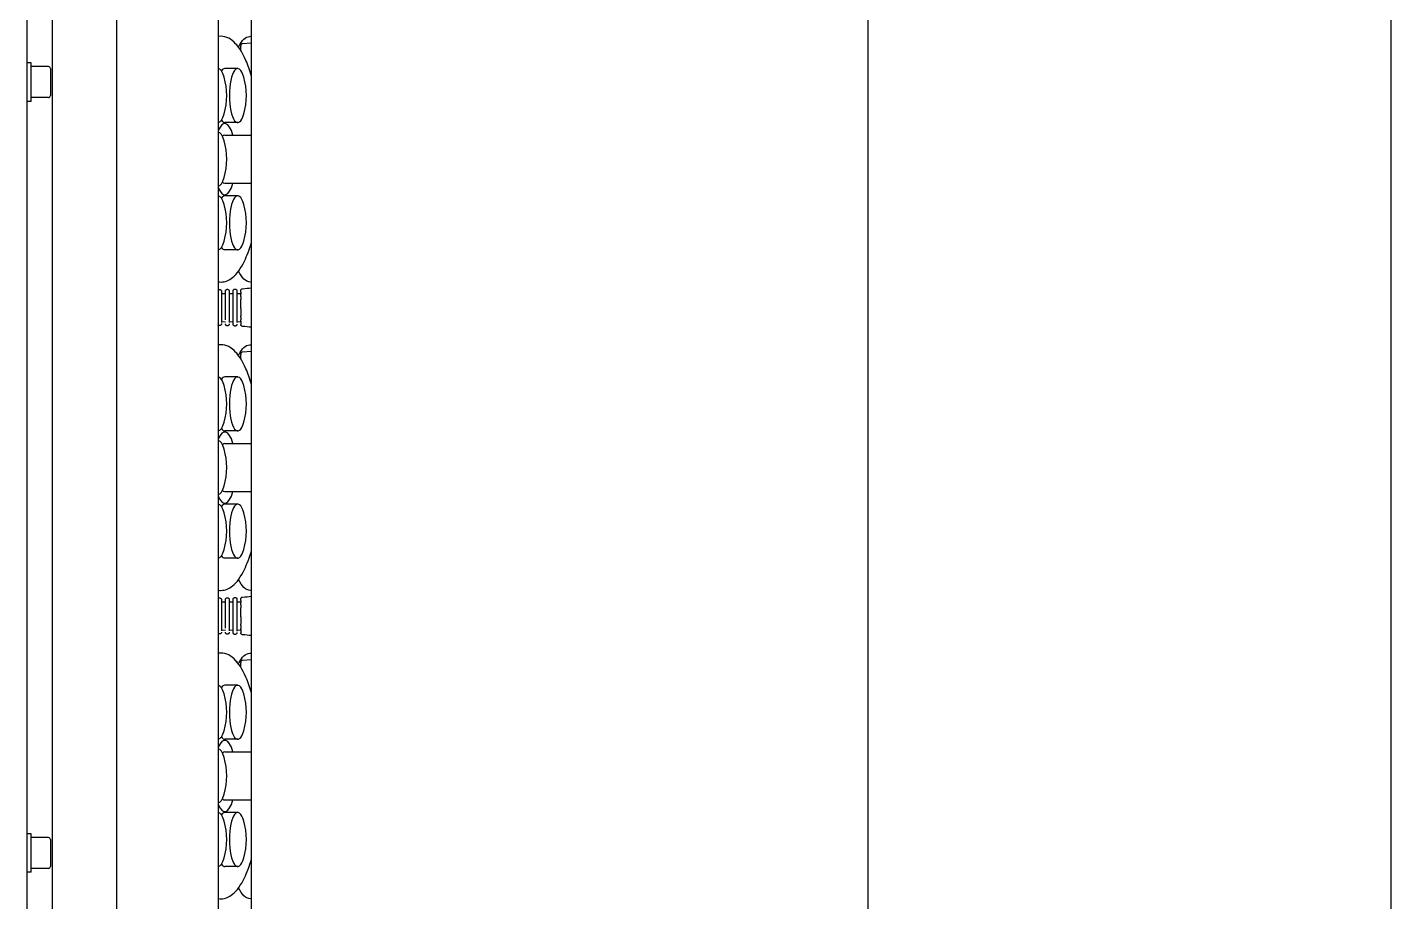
# Model space of a CAD drawing. Extents: x -3873 to 164127, y 7129 to 96529.
# Drawn here: x 54400 to 55108, y 43675 to 44128 of the extents above; entities that cross this region are included whole.
import ezdxf

# ---------------------------------------------------------------- set-up
doc = ezdxf.new("R2010")
doc.units = 0
doc.layers.add('KROMEKA', color=1, linetype='CONTINUOUS')
doc.layers.add('LAYOUT Kromeka', color=1, linetype='CONTINUOUS', lineweight=5)

# ---------------------------------------------------------------- blocks, each defined once
blk = doc.blocks.new('KD21-ara_yolma-64')
at = {"layer": 'KROMEKA', "color": 0}
for p, q in [((1378, -46.5), (2305.93, -46.5)), ((1670.5, -48.5), (1670.5, -46.5)), ((1670.5, -48.5), (1690.5, -48.5)), ((1672.5, -57.5), (1672.5, -48.5)), ((1688.5, -57.5), (1688.5, -48.5)), ((1690.5, -48.5), (1690.5, -46.5)), ((2070.5, -48.5), (2070.5, -46.5)), ((2070.5, -48.5), (2090.5, -48.5)), ((2072.5, -57.5), (2072.5, -48.5)), ((2088.5, -57.5), (2088.5, -48.5)), ((2090.5, -48.5), (2090.5, -46.5)), ((605.5, -59.51), (3955.5, -59.51)), ((1687.5, -58.5), (1673.5, -58.5)), ((2087.5, -58.5), (2073.5, -58.5)), ((1411, -92.91), (2263, -92.91)), ((3955.5, -145.61), (1370, -145.61)), ((1796, -147.33), (1795.76, -147.33)), ((1811.84, -147.33), (1796, -147.33)), ((1796.26, -147.33), (1796.16, -149.33)), ((1810.74, -147.33), (1810.84, -149.33)), ((1811.84, -147.33), (1811.84, -147.33)), ((1956, -147.33), (1955.76, -147.33)), ((1971.84, -147.33), (1956, -147.33)), ((1956.26, -147.33), (1956.16, -149.33)), ((1970.74, -147.33), (1970.84, -149.33)), ((1971.84, -147.33), (1971.84, -147.33)), ((1673.5, -155.7), (1673.5, -149.01)), ((1701.5, -155.7), (1701.5, -149.01)), ((1708, -149.01), (1708, -162.88)), ((1733, -149.01), (1733, -162.88)), ((1739.5, -155.7), (1739.5, -149.01)), ((1767.5, -155.7), (1767.5, -149.01)), ((1793.89, -154.3), (1793.89, -154.3)), ((1794.02, -150.3), (1794.02, -150.3)), ((1794.89, -153.33), (1797.13, -153.33)), ((1795.94, -155.33), (1795.68, -155.33)), ((1795.94, -151.33), (1795.72, -151.33)), ((1811.98, -151.33), (1795.94, -151.33)), ((1812.11, -155.33), (1795.94, -155.33)), ((1796.26, -151.33), (1796.16, -153.33)), ((1796.26, -155.33), (1796.16, -157.33)), ((1797.13, -153.33), (1812.11, -153.33)), ((1797.21, -149.33), (1811.98, -149.33)), ((1810.74, -151.33), (1810.84, -153.33)), ((1810.74, -155.33), (1810.84, -157.33)), ((1811.98, -151.33), (1811.98, -151.33)), ((1833.5, -155.7), (1833.5, -149.01)), ((1861.5, -155.7), (1861.5, -149.01)), ((1868, -149.01), (1868, -162.88)), ((1893, -149.01), (1893, -162.88)), ((1899.5, -155.7), (1899.5, -149.01)), ((1927.5, -155.7), (1927.5, -149.01)), ((1953.89, -154.3), (1953.89, -154.3)), ((1954.02, -150.3), (1954.02, -150.3)), ((1954.89, -153.33), (1957.13, -153.33)), ((1955.94, -155.33), (1955.68, -155.33)), ((1955.94, -151.33), (1955.72, -151.33)), ((1971.98, -151.33), (1955.94, -151.33)), ((1972.11, -155.33), (1955.94, -155.33)), ((1956.26, -151.33), (1956.16, -153.33)), ((1956.26, -155.33), (1956.16, -157.33)), ((1957.13, -153.33), (1972.11, -153.33)), ((1957.21, -149.33), (1971.98, -149.33)), ((1970.74, -151.33), (1970.84, -153.33)), ((1970.74, -155.33), (1970.84, -157.33)), ((1971.98, -151.33), (1971.98, -151.33)), ((1993.5, -155.7), (1993.5, -149.01)), ((2021.5, -155.7), (2021.5, -149.01)), ((2028, -149.01), (2028, -162.88)), ((2053, -149.01), (2053, -162.88)), ((2059.5, -155.7), (2059.5, -149.01)), ((2087.5, -155.7), (2087.5, -149.01)), ((1776.8, -157.33), (1777.44, -157.33)), ((1777.44, -157.33), (1778.42, -157.33)), ((1777.81, -156.68), (1777.84, -157.33)), ((1778.42, -157.33), (1779.11, -157.33)), ((1779.53, -157.33), (1779.11, -157.33)), ((1779.53, -157.33), (1779.58, -157.33)), ((1780.57, -158.25), (1780.93, -162.88)), ((1794.71, -157.33), (1794.8, -157.33)), ((1795.32, -157.33), (1794.8, -157.33)), ((1796.43, -157.33), (1795.32, -157.33)), ((1796.43, -157.33), (1797.06, -157.33)), ((1798.48, -157.33), (1797.06, -157.33)), ((1798.48, -157.33), (1799.2, -157.33)), ((1801.09, -157.33), (1799.2, -157.33)), ((1802.97, -157.33), (1801.09, -157.33)), ((1802.97, -157.33), (1804.53, -157.33)), ((1804.53, -157.33), (1806.16, -157.33)), ((1806.16, -157.33), (1807.68, -157.33)), ((1809.26, -157.33), (1807.68, -157.33)), ((1809.26, -157.33), (1810.51, -157.33)), ((1811.5, -157.33), (1810.51, -157.33)), ((1811.5, -157.33), (1812.05, -157.33)), ((1812.05, -157.33), (1812.28, -157.33)), ((1812.28, -157.33), (1812.29, -157.33)), ((1936.8, -157.33), (1937.44, -157.33)), ((1937.44, -157.33), (1938.42, -157.33)), ((1937.81, -156.68), (1937.84, -157.33)), ((1938.42, -157.33), (1939.11, -157.33)), ((1939.53, -157.33), (1939.11, -157.33)), ((1939.53, -157.33), (1939.58, -157.33)), ((1940.57, -158.25), (1940.93, -162.88)), ((1954.71, -157.33), (1954.8, -157.33)), ((1955.32, -157.33), (1954.8, -157.33)), ((1956.43, -157.33), (1955.32, -157.33)), ((1956.43, -157.33), (1957.06, -157.33)), ((1958.48, -157.33), (1957.06, -157.33)), ((1958.48, -157.33), (1959.2, -157.33)), ((1961.09, -157.33), (1959.2, -157.33)), ((1962.97, -157.33), (1961.09, -157.33)), ((1962.97, -157.33), (1964.53, -157.33)), ((1964.53, -157.33), (1966.16, -157.33)), ((1966.16, -157.33), (1967.68, -157.33)), ((1969.26, -157.33), (1967.68, -157.33)), ((1969.26, -157.33), (1970.51, -157.33)), ((1971.5, -157.33), (1970.51, -157.33)), ((1971.5, -157.33), (1972.05, -157.33)), ((1972.05, -157.33), (1972.28, -157.33)), ((1972.28, -157.33), (1972.29, -157.33)), ((2096.8, -157.33), (2097.44, -157.33)), ((2097.44, -157.33), (2098.42, -157.33)), ((2097.81, -156.68), (2097.84, -157.33)), ((2098.42, -157.33), (2099.11, -157.33)), ((2099.53, -157.33), (2099.11, -157.33)), ((2099.53, -157.33), (2099.58, -157.33)), ((2100.57, -158.25), (2100.93, -162.88)), ((1354, -162.88), (2268.17, -162.88)), ((497.5, -482.83), (2125, -482.83)), ((2273.5, -754.1), (349, -754.1))]:
    blk.add_line(p, q, dxfattribs=at)
for centre, radius, start, end in [((1673.5, -57.5), 1, 180, 270), ((1687.5, -57.5), 1, 270, 0), ((2073.5, -57.5), 1, 180, 270), ((2087.5, -57.5), 1, 270, 0), ((1687.5, -115.51), 34.5, 253.94523, 286.05477), ((1720.5, -115.51), 34.5, 253.94523, 286.05477), ((1753.5, -115.51), 34.5, 253.94523, 286.05477), ((1847.5, -115.51), 34.5, 253.94523, 286.05477), ((1880.5, -115.51), 34.5, 253.94523, 286.05477), ((1913.5, -115.51), 34.5, 253.94523, 286.05477), ((2007.5, -115.51), 34.5, 253.94523, 286.05477), ((2040.5, -115.51), 34.5, 253.94523, 286.05477), ((2073.5, -115.51), 34.5, 253.94523, 286.05477), ((1687.5, -125.71), 34.5, 253.94523, 286.05477), ((1753.5, -125.71), 34.5, 253.94523, 286.05477), ((1847.5, -125.71), 34.5, 253.94523, 286.05477), ((1913.5, -125.71), 34.5, 253.94523, 286.05477), ((2007.5, -125.71), 34.5, 253.94523, 286.05477), ((2073.5, -125.71), 34.5, 253.94523, 286.05477)]:
    blk.add_arc(centre, radius, start, end, dxfattribs=at)
for centre, major_axis, ratio, start_param, end_param in [((1687.5, -145.5), (-14, 0), 0.309017, 0.025375, 0.820968), ((1687.5, -149.01), (-14, 0), 0.309017, 5.865481, 6.283185), ((1687.5, -145.5), (14, 0), 0.309017, 5.462218, 6.25781), ((1720.5, -149.01), (-18.5, 0), 0.309017, 5.646199, 7.112101), ((1687.5, -149.01), (14, 0), 0.309017, 0, 0.417704), ((1720.5, -145.5), (-14, 0), 0.309017, 0.025375, 0.820968), ((1720.5, -149.01), (-12.5, 0), 0.309017, 5.963403, 6.283185), ((1720.5, -145.5), (14, 0), 0.309017, 5.462218, 6.25781), ((1720.5, -149.01), (12.5, 0), 0.309017, 0, 0.319782), ((1720.5, -149.01), (18.5, 0), 0.309017, 5.45427, 6.920172), ((1753.5, -145.5), (-14, 0), 0.309017, 0.025375, 0.820968), ((1753.5, -149.01), (-14, 0), 0.309017, 5.865481, 6.283185), ((1753.5, -145.5), (14, 0), 0.309017, 5.462218, 6.25781), ((1753.5, -149.01), (14, 0), 0.309017, 0, 0.417704), ((1847.5, -145.5), (-14, 0), 0.309017, 0.025375, 0.820968), ((1847.5, -149.01), (-14, 0), 0.309017, 5.865481, 6.283185), ((1847.5, -145.5), (14, 0), 0.309017, 5.462218, 6.25781), ((1880.5, -149.01), (-18.5, 0), 0.309017, 5.646199, 7.112101), ((1847.5, -149.01), (14, 0), 0.309017, 0, 0.417704), ((1880.5, -145.5), (-14, 0), 0.309017, 0.025375, 0.820968), ((1880.5, -149.01), (-12.5, 0), 0.309017, 5.963403, 6.283185), ((1880.5, -145.5), (14, 0), 0.309017, 5.462218, 6.25781), ((1880.5, -149.01), (12.5, 0), 0.309017, 0, 0.319782), ((1880.5, -149.01), (18.5, 0), 0.309017, 5.45427, 6.920172), ((1913.5, -145.5), (-14, 0), 0.309017, 0.025375, 0.820968), ((1913.5, -149.01), (-14, 0), 0.309017, 5.865481, 6.283185), ((1913.5, -145.5), (14, 0), 0.309017, 5.462218, 6.25781), ((1913.5, -149.01), (14, 0), 0.309017, 0, 0.417704), ((2007.5, -145.5), (-14, 0), 0.309017, 0.025375, 0.820968), ((2007.5, -149.01), (-14, 0), 0.309017, 5.865481, 6.283185), ((2007.5, -145.5), (14, 0), 0.309017, 5.462218, 6.25781), ((2040.5, -149.01), (-18.5, 0), 0.309017, 5.646199, 7.112101), ((2007.5, -149.01), (14, 0), 0.309017, 0, 0.417704), ((2040.5, -145.5), (-14, 0), 0.309017, 0.025375, 0.820968), ((2040.5, -149.01), (-12.5, 0), 0.309017, 5.963403, 6.283185), ((2040.5, -145.5), (14, 0), 0.309017, 5.462218, 6.25781), ((2040.5, -149.01), (12.5, 0), 0.309017, 0, 0.319782), ((2040.5, -149.01), (18.5, 0), 0.309017, 5.45427, 6.920172), ((2073.5, -145.5), (-14, 0), 0.309017, 0.025375, 0.820968), ((2073.5, -149.01), (-14, 0), 0.309017, 5.865481, 6.283185), ((2073.5, -145.5), (14, 0), 0.309017, 5.462218, 6.25781), ((2073.5, -149.01), (14, 0), 0.309017, 0, 0.417704), ((1687.5, -155.7), (-14, 0), 0.309017, 2.320625, 7.104153), ((1753.5, -155.7), (-14, 0), 0.309017, 2.320625, 7.104153), ((1847.5, -155.7), (-14, 0), 0.309017, 2.320625, 7.104153), ((1913.5, -155.7), (-14, 0), 0.309017, 2.320625, 7.104153), ((2007.5, -155.7), (-14, 0), 0.309017, 2.320625, 7.104153), ((2073.5, -155.7), (-14, 0), 0.309017, 2.320625, 7.104153), ((1805, -158.22), (-11.29, -0.03), 0.002005, 6.282899, 6.282987), ((1802, -158.22), (11.29, -0.03), 0.002005, 0.000198, 0.000286), ((1965, -158.22), (-11.29, -0.03), 0.002005, 6.282899, 6.282987), ((1962, -158.22), (11.29, -0.03), 0.002005, 0.000198, 0.000286)]:
    blk.add_ellipse(centre, major_axis=major_axis, ratio=ratio, start_param=start_param, end_param=end_param, dxfattribs=at)
for points in [[(1656.89, -145.61), (1656.8, -146.11), (1656.75, -146.61), (1656.75, -147.11)], [(1816.89, -145.61), (1816.8, -146.11), (1816.75, -146.61), (1816.75, -147.11)], [(1976.89, -145.61), (1976.8, -146.11), (1976.75, -146.61), (1976.75, -147.11)], [(1656.78, -162.88), (1656.76, -162.71), (1656.75, -162.54), (1656.75, -162.37)], [(1793.31, -162.88), (1793.45, -161.33), (1793.58, -159.79), (1793.71, -158.25)], [(1813.29, -158.25), (1813.42, -159.79), (1813.55, -161.33), (1813.69, -162.88)], [(1816.78, -162.88), (1816.76, -162.71), (1816.75, -162.54), (1816.75, -162.37)], [(1953.31, -162.88), (1953.45, -161.33), (1953.58, -159.79), (1953.71, -158.25)], [(1973.29, -158.25), (1973.42, -159.79), (1973.55, -161.33), (1973.69, -162.88)], [(1976.78, -162.88), (1976.76, -162.71), (1976.75, -162.54), (1976.75, -162.37)]]:
    blk.add_open_spline(points, degree=3, dxfattribs=at)
for points, knots in [([(1656.75, -147.11), (1656.75, -149.22), (1657.62, -151.27), (1660.98, -155.37), (1663.85, -157.37), (1670.38, -160.54), (1673.72, -161.78), (1677.46, -162.88)], [0, 0, 0, 0, 0.2478391, 0.2478391, 0.5672482, 0.5672482, 0.8121976, 0.8121976, 0.8121976, 0.8121976]), ([(1763.54, -162.88), (1766.54, -162), (1769.27, -161.03), (1775.83, -158.17), (1779.07, -156.13), (1783.42, -151.49), (1784.57, -148.72), (1784.15, -145.84), (1784.13, -145.72), (1784.11, -145.61)], [2.3293951, 2.3293951, 2.3293951, 2.3293951, 2.5256035, 2.5256035, 2.859362, 2.859362, 3.1871954, 3.1871954, 3.2004909, 3.2004909, 3.2004909, 3.2004909]), ([(1795.16, -147.33), (1795.15, -147.33), (1795.15, -147.33), (1795.15, -147.33), (1795.15, -147.33), (1795.13, -147.33), (1795.1, -147.33), (1795.02, -147.32), (1794.97, -147.32), (1794.81, -147.28), (1794.71, -147.24), (1794.53, -147.12), (1794.45, -147.05), (1794.32, -146.89), (1794.26, -146.79), (1794.18, -146.57), (1794.15, -146.43), (1794.16, -146.3)], [0, 0, 0, 0, 0.0001754, 0.0001754, 0.0003546, 0.0003546, 0.0082257, 0.0082257, 0.0240035, 0.0240035, 0.0558555, 0.0558555, 0.0877074, 0.0877074, 0.1195593, 0.1195593, 0.1596693, 0.1596693, 0.1596693, 0.1596693]), ([(1794.16, -146.3), (1794.16, -146.19), (1794.18, -146.08), (1794.26, -145.88), (1794.31, -145.78), (1794.41, -145.67), (1794.43, -145.64), (1794.46, -145.61)], [0, 0, 0, 0, 0.03234533, 0.03234533, 0.06485649, 0.06485649, 0.0766981, 0.0766981, 0.0766981, 0.0766981]), ([(1812.84, -146.3), (1812.85, -146.41), (1812.83, -146.52), (1812.77, -146.72), (1812.72, -146.82), (1812.6, -147), (1812.52, -147.08), (1812.34, -147.21), (1812.24, -147.26), (1812.09, -147.3), (1812.04, -147.31), (1811.96, -147.33), (1811.93, -147.33), (1811.89, -147.33), (1811.88, -147.33), (1811.86, -147.33), (1811.86, -147.33), (1811.85, -147.33), (1811.85, -147.33), (1811.85, -147.33), (1811.85, -147.33), (1811.84, -147.33), (1811.84, -147.33), (1811.84, -147.33)], [0, 0, 0, 0, 0.0323423, 0.0323423, 0.0648538, 0.0648538, 0.097359, 0.097359, 0.1298643, 0.1298643, 0.1459593, 0.1459593, 0.1540946, 0.1540946, 0.1571432, 0.1571432, 0.1594295, 0.1594295, 0.1596439, 0.1596439, 0.1597437, 0.1597437, 0.1597686, 0.1597686, 0.1597686, 0.1597686]), ([(1812.54, -145.61), (1812.55, -145.62), (1812.56, -145.64), (1812.65, -145.73), (1812.71, -145.82), (1812.81, -146.03), (1812.84, -146.17), (1812.84, -146.3)], [0.07647157, 0.07647157, 0.07647157, 0.07647157, 0.08162228, 0.08162228, 0.11325496, 0.11325496, 0.15308456, 0.15308456, 0.15308456, 0.15308456]), ([(1816.75, -147.11), (1816.75, -149.22), (1817.62, -151.27), (1820.98, -155.37), (1823.85, -157.37), (1830.38, -160.54), (1833.72, -161.78), (1837.46, -162.88)], [0, 0, 0, 0, 0.2478391, 0.2478391, 0.5672482, 0.5672482, 0.8121976, 0.8121976, 0.8121976, 0.8121976]), ([(1923.54, -162.88), (1926.54, -162), (1929.27, -161.03), (1935.83, -158.17), (1939.07, -156.13), (1943.42, -151.49), (1944.57, -148.72), (1944.15, -145.84), (1944.13, -145.72), (1944.11, -145.61)], [2.3293951, 2.3293951, 2.3293951, 2.3293951, 2.5256035, 2.5256035, 2.859362, 2.859362, 3.1871954, 3.1871954, 3.2004909, 3.2004909, 3.2004909, 3.2004909]), ([(1955.16, -147.33), (1955.15, -147.33), (1955.15, -147.33), (1955.15, -147.33), (1955.15, -147.33), (1955.13, -147.33), (1955.1, -147.33), (1955.02, -147.32), (1954.97, -147.32), (1954.81, -147.28), (1954.71, -147.24), (1954.53, -147.12), (1954.45, -147.05), (1954.32, -146.89), (1954.26, -146.79), (1954.18, -146.57), (1954.15, -146.43), (1954.16, -146.3)], [0, 0, 0, 0, 0.0001754, 0.0001754, 0.0003546, 0.0003546, 0.0082257, 0.0082257, 0.0240035, 0.0240035, 0.0558555, 0.0558555, 0.0877074, 0.0877074, 0.1195593, 0.1195593, 0.1596693, 0.1596693, 0.1596693, 0.1596693]), ([(1954.16, -146.3), (1954.16, -146.19), (1954.18, -146.08), (1954.26, -145.88), (1954.31, -145.78), (1954.41, -145.67), (1954.43, -145.64), (1954.46, -145.61)], [0, 0, 0, 0, 0.03234533, 0.03234533, 0.06485649, 0.06485649, 0.0766981, 0.0766981, 0.0766981, 0.0766981]), ([(1972.84, -146.3), (1972.85, -146.41), (1972.83, -146.52), (1972.77, -146.72), (1972.72, -146.82), (1972.6, -147), (1972.52, -147.08), (1972.34, -147.21), (1972.24, -147.26), (1972.09, -147.3), (1972.04, -147.31), (1971.96, -147.33), (1971.93, -147.33), (1971.89, -147.33), (1971.88, -147.33), (1971.86, -147.33), (1971.86, -147.33), (1971.85, -147.33), (1971.85, -147.33), (1971.85, -147.33), (1971.85, -147.33), (1971.84, -147.33), (1971.84, -147.33), (1971.84, -147.33)], [0, 0, 0, 0, 0.0323423, 0.0323423, 0.0648538, 0.0648538, 0.097359, 0.097359, 0.1298643, 0.1298643, 0.1459593, 0.1459593, 0.1540946, 0.1540946, 0.1571432, 0.1571432, 0.1594295, 0.1594295, 0.1596439, 0.1596439, 0.1597437, 0.1597437, 0.1597686, 0.1597686, 0.1597686, 0.1597686]), ([(1972.54, -145.61), (1972.55, -145.62), (1972.56, -145.64), (1972.65, -145.73), (1972.71, -145.82), (1972.81, -146.03), (1972.84, -146.17), (1972.84, -146.3)], [0.07647157, 0.07647157, 0.07647157, 0.07647157, 0.08162228, 0.08162228, 0.11325496, 0.11325496, 0.15308456, 0.15308456, 0.15308456, 0.15308456]), ([(1976.75, -147.11), (1976.75, -149.22), (1977.62, -151.27), (1980.98, -155.37), (1983.85, -157.37), (1990.38, -160.54), (1993.72, -161.78), (1997.46, -162.88)], [0, 0, 0, 0, 0.2478391, 0.2478391, 0.5672482, 0.5672482, 0.8121976, 0.8121976, 0.8121976, 0.8121976]), ([(2083.54, -162.88), (2086.54, -162), (2089.27, -161.03), (2095.83, -158.17), (2099.07, -156.13), (2103.42, -151.49), (2104.57, -148.72), (2104.15, -145.84), (2104.13, -145.72), (2104.11, -145.61)], [2.3293951, 2.3293951, 2.3293951, 2.3293951, 2.5256035, 2.5256035, 2.859362, 2.859362, 3.1871954, 3.1871954, 3.2004909, 3.2004909, 3.2004909, 3.2004909]), ([(1780.34, -154.71), (1780.31, -154.78), (1780.27, -154.85), (1780.16, -155), (1780.08, -155.08), (1779.91, -155.21), (1779.81, -155.26), (1779.69, -155.29), (1779.67, -155.3), (1779.65, -155.3)], [0.04130106, 0.04130106, 0.04130106, 0.04130106, 0.06485412, 0.06485412, 0.0973594, 0.0973594, 0.12986461, 0.12986461, 0.13491102, 0.13491102, 0.13491102, 0.13491102]), ([(1793.89, -154.3), (1793.9, -154.19), (1793.92, -154.08), (1793.99, -153.88), (1794.05, -153.78), (1794.19, -153.62), (1794.27, -153.54), (1794.45, -153.43), (1794.56, -153.38), (1794.7, -153.35), (1794.74, -153.34), (1794.81, -153.33), (1794.85, -153.33), (1794.89, -153.33)], [0, 0, 0, 0, 0.0323454, 0.0323454, 0.0648566, 0.0648566, 0.0973618, 0.0973618, 0.1298671, 0.1298671, 0.1414506, 0.1414506, 0.1531948, 0.1531948, 0.1531948, 0.1531948]), ([(1794.89, -155.33), (1794.89, -155.33), (1794.89, -155.33), (1794.89, -155.33), (1794.89, -155.33), (1794.89, -155.33), (1794.89, -155.33), (1794.89, -155.33), (1794.89, -155.33), (1794.88, -155.33), (1794.88, -155.33), (1794.86, -155.33), (1794.85, -155.33), (1794.82, -155.33), (1794.8, -155.33), (1794.73, -155.32), (1794.69, -155.31), (1794.57, -155.28), (1794.49, -155.25), (1794.33, -155.17), (1794.26, -155.11), (1794.14, -155), (1794.08, -154.93), (1793.99, -154.78), (1793.96, -154.7), (1793.9, -154.52), (1793.89, -154.41), (1793.89, -154.3)], [0, 0, 0, 0, 0.0000222, 0.0000222, 0.0000722, 0.0000722, 0.0001721, 0.0001721, 0.000372, 0.000372, 0.0019709, 0.0019709, 0.0051689, 0.0051689, 0.0115673, 0.0115673, 0.0243832, 0.0243832, 0.0501713, 0.0501713, 0.0759593, 0.0759593, 0.1017473, 0.1017473, 0.1275353, 0.1275353, 0.1599226, 0.1599226, 0.1599226, 0.1599226]), ([(1794.02, -150.3), (1794.03, -150.19), (1794.05, -150.08), (1794.13, -149.88), (1794.18, -149.78), (1794.32, -149.62), (1794.4, -149.54), (1794.58, -149.43), (1794.69, -149.38), (1794.84, -149.35), (1794.9, -149.34), (1794.97, -149.33), (1794.98, -149.33), (1795, -149.33), (1795.01, -149.33), (1795.02, -149.33), (1795.02, -149.33), (1795.02, -149.33), (1795.02, -149.33), (1795.02, -149.33), (1795.02, -149.33), (1795.02, -149.33)], [0, 0, 0, 0, 0.0323454, 0.0323454, 0.0648566, 0.0648566, 0.0973618, 0.0973618, 0.1298671, 0.1298671, 0.1459622, 0.1459622, 0.1500274, 0.1500274, 0.153076, 0.153076, 0.1531475, 0.1531475, 0.1531724, 0.1531724, 0.1531849, 0.1531849, 0.1531849, 0.1531849]), ([(1795.02, -151.33), (1795.02, -151.33), (1795.02, -151.33), (1795.02, -151.33), (1795.01, -151.33), (1794.98, -151.33), (1794.96, -151.33), (1794.88, -151.32), (1794.83, -151.31), (1794.67, -151.27), (1794.58, -151.23), (1794.4, -151.12), (1794.32, -151.05), (1794.18, -150.88), (1794.13, -150.79), (1794.04, -150.57), (1794.02, -150.43), (1794.02, -150.3)], [0, 0, 0, 0, 0.0004883, 0.0004883, 0.0014649, 0.0014649, 0.0092831, 0.0092831, 0.0249544, 0.0249544, 0.0565871, 0.0565871, 0.0882198, 0.0882198, 0.1198524, 0.1198524, 0.159682, 0.159682, 0.159682, 0.159682]), ([(1811.98, -149.33), (1811.98, -149.33), (1811.98, -149.33), (1811.98, -149.33), (1811.98, -149.33), (1811.98, -149.33), (1811.98, -149.33), (1811.99, -149.33), (1812, -149.33), (1812.06, -149.33), (1812.11, -149.34), (1812.26, -149.37), (1812.36, -149.4), (1812.55, -149.51), (1812.63, -149.57), (1812.78, -149.73), (1812.84, -149.82), (1812.94, -150.03), (1812.97, -150.17), (1812.98, -150.3)], [0, 0, 0, 0, 0.0000225, 0.0000225, 0.0002026, 0.0002026, 0.0007294, 0.0007294, 0.0026826, 0.0026826, 0.0183539, 0.0183539, 0.0499866, 0.0499866, 0.0816192, 0.0816192, 0.1132519, 0.1132519, 0.1530815, 0.1530815, 0.1530815, 0.1530815]), ([(1812.98, -150.3), (1812.98, -150.41), (1812.96, -150.52), (1812.9, -150.72), (1812.85, -150.82), (1812.73, -151), (1812.65, -151.08), (1812.47, -151.21), (1812.37, -151.26), (1812.22, -151.3), (1812.17, -151.31), (1812.09, -151.33), (1812.06, -151.33), (1812.02, -151.33), (1812.01, -151.33), (1811.99, -151.33), (1811.99, -151.33), (1811.98, -151.33), (1811.98, -151.33), (1811.98, -151.33), (1811.98, -151.33), (1811.98, -151.33), (1811.98, -151.33), (1811.98, -151.33)], [0, 0, 0, 0, 0.0323427, 0.0323427, 0.0648545, 0.0648545, 0.0973599, 0.0973599, 0.129865, 0.129865, 0.1459598, 0.1459598, 0.1540948, 0.1540948, 0.1571434, 0.1571434, 0.1594297, 0.1594297, 0.159644, 0.159644, 0.1597438, 0.1597438, 0.1597688, 0.1597688, 0.1597688, 0.1597688]), ([(1812.11, -153.33), (1812.11, -153.33), (1812.11, -153.33), (1812.12, -153.33), (1812.13, -153.33), (1812.16, -153.33), (1812.17, -153.33), (1812.23, -153.34), (1812.26, -153.34), (1812.37, -153.36), (1812.44, -153.38), (1812.57, -153.44), (1812.63, -153.48), (1812.75, -153.56), (1812.8, -153.61), (1812.9, -153.71), (1812.94, -153.77), (1813.01, -153.9), (1813.04, -153.96), (1813.09, -154.12), (1813.1, -154.21), (1813.11, -154.3)], [0, 0, 0, 0, 0.0002364, 0.0002364, 0.0029098, 0.0029098, 0.008258, 0.008258, 0.0189655, 0.0189655, 0.0404709, 0.0404709, 0.0619763, 0.0619763, 0.0834816, 0.0834816, 0.104987, 0.104987, 0.1264923, 0.1264923, 0.1534609, 0.1534609, 0.1534609, 0.1534609]), ([(1813.11, -154.3), (1813.11, -154.41), (1813.1, -154.52), (1813.03, -154.72), (1812.99, -154.82), (1812.86, -155), (1812.78, -155.08), (1812.61, -155.21), (1812.51, -155.26), (1812.36, -155.3), (1812.31, -155.31), (1812.21, -155.33), (1812.16, -155.33), (1812.11, -155.33)], [0.0000021, 0.0000021, 0.0000021, 0.0000021, 0.0323432, 0.0323432, 0.0648554, 0.0648554, 0.097361, 0.097361, 0.1298659, 0.1298659, 0.1446462, 0.1446462, 0.1597657, 0.1597657, 0.1597657, 0.1597657]), ([(1940.34, -154.71), (1940.31, -154.78), (1940.27, -154.85), (1940.16, -155), (1940.08, -155.08), (1939.91, -155.21), (1939.81, -155.26), (1939.69, -155.29), (1939.67, -155.3), (1939.65, -155.3)], [0.04130106, 0.04130106, 0.04130106, 0.04130106, 0.06485412, 0.06485412, 0.0973594, 0.0973594, 0.12986461, 0.12986461, 0.13491102, 0.13491102, 0.13491102, 0.13491102]), ([(1953.89, -154.3), (1953.9, -154.19), (1953.92, -154.08), (1953.99, -153.88), (1954.05, -153.78), (1954.19, -153.62), (1954.27, -153.54), (1954.45, -153.43), (1954.56, -153.38), (1954.7, -153.35), (1954.74, -153.34), (1954.81, -153.33), (1954.85, -153.33), (1954.89, -153.33)], [0, 0, 0, 0, 0.0323454, 0.0323454, 0.0648566, 0.0648566, 0.0973618, 0.0973618, 0.1298671, 0.1298671, 0.1414506, 0.1414506, 0.1531948, 0.1531948, 0.1531948, 0.1531948]), ([(1954.89, -155.33), (1954.89, -155.33), (1954.89, -155.33), (1954.89, -155.33), (1954.89, -155.33), (1954.89, -155.33), (1954.89, -155.33), (1954.89, -155.33), (1954.89, -155.33), (1954.88, -155.33), (1954.88, -155.33), (1954.86, -155.33), (1954.85, -155.33), (1954.82, -155.33), (1954.8, -155.33), (1954.73, -155.32), (1954.69, -155.31), (1954.57, -155.28), (1954.49, -155.25), (1954.33, -155.17), (1954.26, -155.11), (1954.14, -155), (1954.08, -154.93), (1953.99, -154.78), (1953.96, -154.7), (1953.9, -154.52), (1953.89, -154.41), (1953.89, -154.3)], [0, 0, 0, 0, 0.0000222, 0.0000222, 0.0000722, 0.0000722, 0.0001721, 0.0001721, 0.000372, 0.000372, 0.0019709, 0.0019709, 0.0051689, 0.0051689, 0.0115673, 0.0115673, 0.0243832, 0.0243832, 0.0501713, 0.0501713, 0.0759593, 0.0759593, 0.1017473, 0.1017473, 0.1275353, 0.1275353, 0.1599226, 0.1599226, 0.1599226, 0.1599226]), ([(1954.02, -150.3), (1954.03, -150.19), (1954.05, -150.08), (1954.13, -149.88), (1954.18, -149.78), (1954.32, -149.62), (1954.4, -149.54), (1954.58, -149.43), (1954.69, -149.38), (1954.84, -149.35), (1954.9, -149.34), (1954.97, -149.33), (1954.98, -149.33), (1955, -149.33), (1955.01, -149.33), (1955.02, -149.33), (1955.02, -149.33), (1955.02, -149.33), (1955.02, -149.33), (1955.02, -149.33), (1955.02, -149.33), (1955.02, -149.33)], [0, 0, 0, 0, 0.0323454, 0.0323454, 0.0648566, 0.0648566, 0.0973618, 0.0973618, 0.1298671, 0.1298671, 0.1459622, 0.1459622, 0.1500274, 0.1500274, 0.153076, 0.153076, 0.1531475, 0.1531475, 0.1531724, 0.1531724, 0.1531849, 0.1531849, 0.1531849, 0.1531849]), ([(1955.02, -151.33), (1955.02, -151.33), (1955.02, -151.33), (1955.02, -151.33), (1955.01, -151.33), (1954.98, -151.33), (1954.96, -151.33), (1954.88, -151.32), (1954.83, -151.31), (1954.67, -151.27), (1954.58, -151.23), (1954.4, -151.12), (1954.32, -151.05), (1954.18, -150.88), (1954.13, -150.79), (1954.04, -150.57), (1954.02, -150.43), (1954.02, -150.3)], [0, 0, 0, 0, 0.0004883, 0.0004883, 0.0014649, 0.0014649, 0.0092831, 0.0092831, 0.0249544, 0.0249544, 0.0565871, 0.0565871, 0.0882198, 0.0882198, 0.1198524, 0.1198524, 0.159682, 0.159682, 0.159682, 0.159682]), ([(1971.98, -149.33), (1971.98, -149.33), (1971.98, -149.33), (1971.98, -149.33), (1971.98, -149.33), (1971.98, -149.33), (1971.98, -149.33), (1971.99, -149.33), (1972, -149.33), (1972.06, -149.33), (1972.11, -149.34), (1972.26, -149.37), (1972.36, -149.4), (1972.55, -149.51), (1972.63, -149.57), (1972.78, -149.73), (1972.84, -149.82), (1972.94, -150.03), (1972.97, -150.17), (1972.98, -150.3)], [0, 0, 0, 0, 0.0000225, 0.0000225, 0.0002026, 0.0002026, 0.0007294, 0.0007294, 0.0026826, 0.0026826, 0.0183539, 0.0183539, 0.0499866, 0.0499866, 0.0816192, 0.0816192, 0.1132519, 0.1132519, 0.1530815, 0.1530815, 0.1530815, 0.1530815]), ([(1972.98, -150.3), (1972.98, -150.41), (1972.96, -150.52), (1972.9, -150.72), (1972.85, -150.82), (1972.73, -151), (1972.65, -151.08), (1972.47, -151.21), (1972.37, -151.26), (1972.22, -151.3), (1972.17, -151.31), (1972.09, -151.33), (1972.06, -151.33), (1972.02, -151.33), (1972.01, -151.33), (1971.99, -151.33), (1971.99, -151.33), (1971.98, -151.33), (1971.98, -151.33), (1971.98, -151.33), (1971.98, -151.33), (1971.98, -151.33), (1971.98, -151.33), (1971.98, -151.33)], [0, 0, 0, 0, 0.0323427, 0.0323427, 0.0648545, 0.0648545, 0.0973599, 0.0973599, 0.129865, 0.129865, 0.1459598, 0.1459598, 0.1540948, 0.1540948, 0.1571434, 0.1571434, 0.1594297, 0.1594297, 0.159644, 0.159644, 0.1597438, 0.1597438, 0.1597688, 0.1597688, 0.1597688, 0.1597688]), ([(1972.11, -153.33), (1972.11, -153.33), (1972.11, -153.33), (1972.12, -153.33), (1972.13, -153.33), (1972.16, -153.33), (1972.17, -153.33), (1972.23, -153.34), (1972.26, -153.34), (1972.37, -153.36), (1972.44, -153.38), (1972.57, -153.44), (1972.63, -153.48), (1972.75, -153.56), (1972.8, -153.61), (1972.9, -153.71), (1972.94, -153.77), (1973.01, -153.9), (1973.04, -153.96), (1973.09, -154.12), (1973.1, -154.21), (1973.11, -154.3)], [0, 0, 0, 0, 0.0002364, 0.0002364, 0.0029098, 0.0029098, 0.008258, 0.008258, 0.0189655, 0.0189655, 0.0404709, 0.0404709, 0.0619763, 0.0619763, 0.0834816, 0.0834816, 0.104987, 0.104987, 0.1264923, 0.1264923, 0.1534609, 0.1534609, 0.1534609, 0.1534609]), ([(1973.11, -154.3), (1973.11, -154.41), (1973.1, -154.52), (1973.03, -154.72), (1972.99, -154.82), (1972.86, -155), (1972.78, -155.08), (1972.61, -155.21), (1972.51, -155.26), (1972.36, -155.3), (1972.31, -155.31), (1972.21, -155.33), (1972.16, -155.33), (1972.11, -155.33)], [0.0000021, 0.0000021, 0.0000021, 0.0000021, 0.0323432, 0.0323432, 0.0648554, 0.0648554, 0.097361, 0.097361, 0.1298659, 0.1298659, 0.1446462, 0.1446462, 0.1597657, 0.1597657, 0.1597657, 0.1597657]), ([(2100.34, -154.71), (2100.31, -154.78), (2100.27, -154.85), (2100.16, -155), (2100.08, -155.08), (2099.91, -155.21), (2099.81, -155.26), (2099.69, -155.29), (2099.67, -155.3), (2099.65, -155.3)], [0.04130106, 0.04130106, 0.04130106, 0.04130106, 0.06485412, 0.06485412, 0.0973594, 0.0973594, 0.12986461, 0.12986461, 0.13491102, 0.13491102, 0.13491102, 0.13491102]), ([(1656.75, -162.37), (1656.75, -161.06), (1657.38, -159.86), (1659.28, -157.83), (1660.67, -156.96), (1662.42, -156.14)], [0, 0, 0, 0, 0.1770954, 0.1770954, 0.3849975, 0.3849975, 0.3849975, 0.3849975]), ([(1778.58, -156.14), (1778.81, -156.25), (1779.04, -156.36), (1780.69, -157.2), (1781.85, -157.98), (1783.53, -159.77), (1784.12, -160.8), (1784.26, -162.27), (1784.26, -162.58), (1784.22, -162.88)], [2.7565951, 2.7565951, 2.7565951, 2.7565951, 2.7842197, 2.7842197, 2.9646373, 2.9646373, 3.1235608, 3.1235608, 3.1644959, 3.1644959, 3.1644959, 3.1644959]), ([(1779.58, -157.33), (1779.63, -157.33), (1779.69, -157.34), (1779.8, -157.36), (1779.86, -157.37), (1780.01, -157.43), (1780.11, -157.48), (1780.27, -157.61), (1780.35, -157.69), (1780.46, -157.86), (1780.51, -157.96), (1780.56, -158.12), (1780.57, -158.19), (1780.57, -158.25)], [0, 0, 0, 0, 0.0173688, 0.0173688, 0.0342325, 0.0342325, 0.0658813, 0.0658813, 0.0975301, 0.0975301, 0.1291788, 0.1291788, 0.1488048, 0.1488048, 0.1488048, 0.1488048]), ([(1793.71, -158.25), (1793.72, -158.14), (1793.75, -158.03), (1793.84, -157.83), (1793.89, -157.74), (1794.04, -157.58), (1794.12, -157.52), (1794.31, -157.41), (1794.41, -157.37), (1794.58, -157.34), (1794.64, -157.33), (1794.71, -157.33)], [0, 0, 0, 0, 0.0323651, 0.0323651, 0.0642107, 0.0642107, 0.0960749, 0.0960749, 0.1279386, 0.1279386, 0.1478464, 0.1478464, 0.1478464, 0.1478464]), ([(1812.29, -157.33), (1812.35, -157.33), (1812.4, -157.34), (1812.51, -157.36), (1812.57, -157.37), (1812.72, -157.42), (1812.81, -157.47), (1812.98, -157.6), (1813.06, -157.68), (1813.17, -157.85), (1813.22, -157.95), (1813.27, -158.12), (1813.28, -158.18), (1813.29, -158.25)], [0, 0, 0, 0, 0.016928, 0.016928, 0.0333876, 0.0333876, 0.0650363, 0.0650363, 0.0966851, 0.0966851, 0.1283339, 0.1283339, 0.1479599, 0.1479599, 0.1479599, 0.1479599]), ([(1816.75, -162.37), (1816.75, -161.06), (1817.38, -159.86), (1819.28, -157.83), (1820.67, -156.96), (1822.42, -156.14)], [0, 0, 0, 0, 0.1770954, 0.1770954, 0.3849975, 0.3849975, 0.3849975, 0.3849975]), ([(1938.58, -156.14), (1938.81, -156.25), (1939.04, -156.36), (1940.69, -157.2), (1941.85, -157.98), (1943.53, -159.77), (1944.12, -160.8), (1944.26, -162.27), (1944.26, -162.58), (1944.22, -162.88)], [2.7565951, 2.7565951, 2.7565951, 2.7565951, 2.7842197, 2.7842197, 2.9646373, 2.9646373, 3.1235608, 3.1235608, 3.1644959, 3.1644959, 3.1644959, 3.1644959]), ([(1939.58, -157.33), (1939.63, -157.33), (1939.69, -157.34), (1939.8, -157.36), (1939.86, -157.37), (1940.01, -157.43), (1940.11, -157.48), (1940.27, -157.61), (1940.35, -157.69), (1940.46, -157.86), (1940.51, -157.96), (1940.56, -158.12), (1940.57, -158.19), (1940.57, -158.25)], [0, 0, 0, 0, 0.0173688, 0.0173688, 0.0342325, 0.0342325, 0.0658813, 0.0658813, 0.0975301, 0.0975301, 0.1291788, 0.1291788, 0.1488048, 0.1488048, 0.1488048, 0.1488048]), ([(1953.71, -158.25), (1953.72, -158.14), (1953.75, -158.03), (1953.84, -157.83), (1953.89, -157.74), (1954.04, -157.58), (1954.12, -157.52), (1954.31, -157.41), (1954.41, -157.37), (1954.58, -157.34), (1954.64, -157.33), (1954.71, -157.33)], [0, 0, 0, 0, 0.0323651, 0.0323651, 0.0642107, 0.0642107, 0.0960749, 0.0960749, 0.1279386, 0.1279386, 0.1478464, 0.1478464, 0.1478464, 0.1478464]), ([(1972.29, -157.33), (1972.35, -157.33), (1972.4, -157.34), (1972.51, -157.36), (1972.57, -157.37), (1972.72, -157.42), (1972.81, -157.47), (1972.98, -157.6), (1973.06, -157.68), (1973.17, -157.85), (1973.22, -157.95), (1973.27, -158.12), (1973.28, -158.18), (1973.29, -158.25)], [0, 0, 0, 0, 0.016928, 0.016928, 0.0333876, 0.0333876, 0.0650363, 0.0650363, 0.0966851, 0.0966851, 0.1283339, 0.1283339, 0.1479599, 0.1479599, 0.1479599, 0.1479599]), ([(1976.75, -162.37), (1976.75, -161.06), (1977.38, -159.86), (1979.28, -157.83), (1980.67, -156.96), (1982.42, -156.14)], [0, 0, 0, 0, 0.1770954, 0.1770954, 0.3849975, 0.3849975, 0.3849975, 0.3849975]), ([(2098.58, -156.14), (2098.81, -156.25), (2099.04, -156.36), (2100.69, -157.2), (2101.85, -157.98), (2103.53, -159.77), (2104.12, -160.8), (2104.26, -162.27), (2104.26, -162.58), (2104.22, -162.88)], [2.7565951, 2.7565951, 2.7565951, 2.7565951, 2.7842197, 2.7842197, 2.9646373, 2.9646373, 3.1235608, 3.1235608, 3.1644959, 3.1644959, 3.1644959, 3.1644959]), ([(2099.58, -157.33), (2099.63, -157.33), (2099.69, -157.34), (2099.8, -157.36), (2099.86, -157.37), (2100.01, -157.43), (2100.11, -157.48), (2100.27, -157.61), (2100.35, -157.69), (2100.46, -157.86), (2100.51, -157.96), (2100.56, -158.12), (2100.57, -158.19), (2100.57, -158.25)], [0, 0, 0, 0, 0.0173688, 0.0173688, 0.0342325, 0.0342325, 0.0658813, 0.0658813, 0.0975301, 0.0975301, 0.1291788, 0.1291788, 0.1488048, 0.1488048, 0.1488048, 0.1488048])]:
    blk.add_open_spline(points, degree=3, knots=knots, dxfattribs=at)

msp = doc.modelspace()

# ---------------------------------------------------------------- block references
at = {"layer": 'LAYOUT Kromeka', "ltscale": 20, "rotation": 89.99999999999999}
msp.add_blockref('KD21-ara_yolma-64', (54353.46, 42019.41), dxfattribs=at)

doc.saveas('drawing.dxf')
